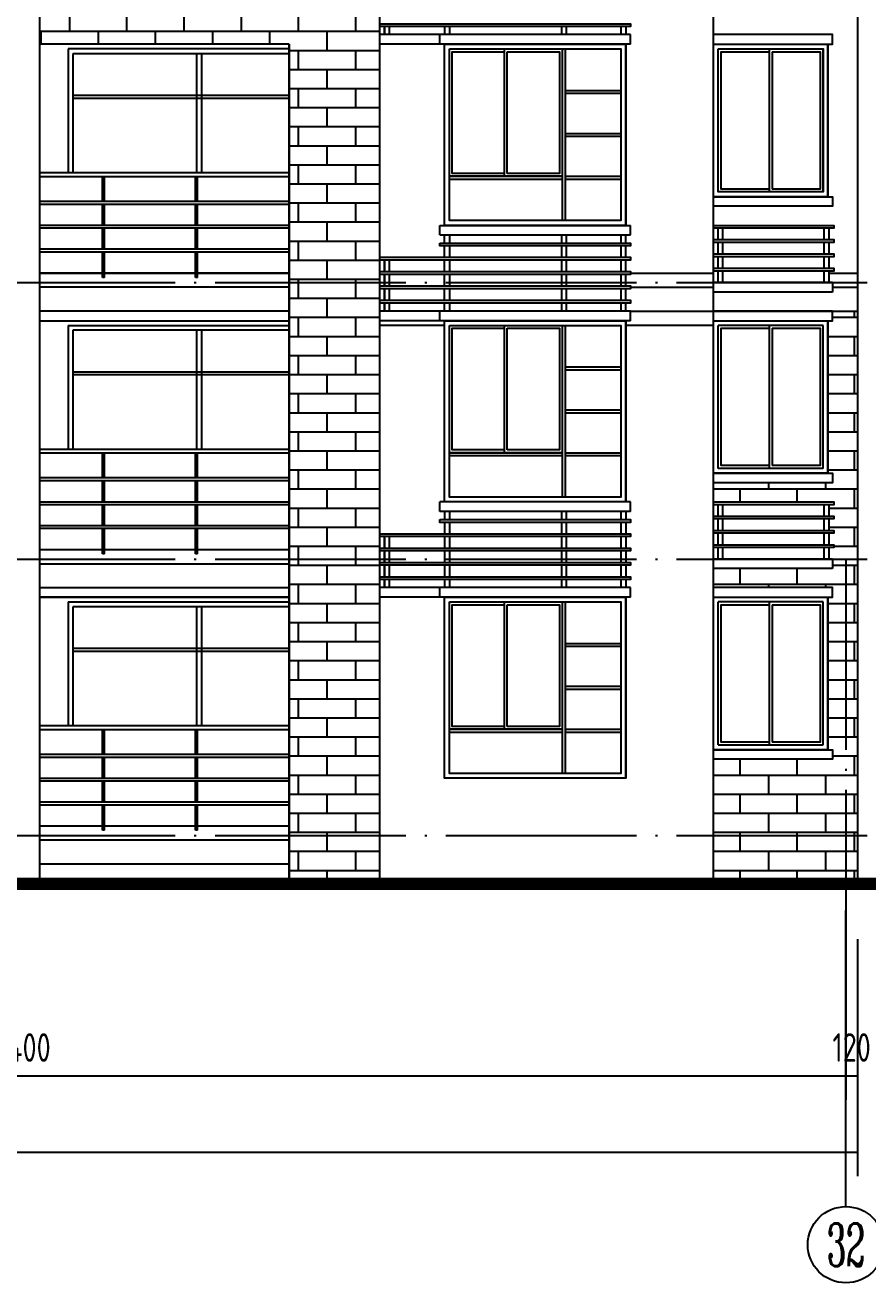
# Model space of a CAD drawing. Extents: x -726032 to 135930, y -151624 to 587044.
# Drawn here: x -467673 to -458833, y 290737 to 303928 of the extents above; entities that cross this region are included whole.
import ezdxf
from ezdxf.enums import TextEntityAlignment as Align

# ---------------------------------------------------------------- set-up
doc = ezdxf.new("R2010")
doc.units = 0
doc.header["$LTSCALE"] = 1000
doc.header["$MEASUREMENT"] = 0
doc.linetypes.add('DOTE', pattern=[2.42, 2, -0.2, 0.02, -0.2])
doc.layers.get('0').update_dxf_attribs({"linetype": 'CONTINUOUS'})
doc.layers.get('DEFPOINTS').update_dxf_attribs({"color": 1, "linetype": 'CONTINUOUS'})
for name, color, linetype in [('1', 140, 'CONTINUOUS'), ('AXIS', 245, 'CONTINUOUS'), ('AXIS_TEXT', 7, 'CONTINUOUS'), ('DOTE', 8, 'DOTE'), ('WINDOW', 155, 'CONTINUOUS'), ('栏杆', 126, 'CONTINUOUS'), ('装饰线', 252, 'CONTINUOUS')]:
    doc.layers.add(name, color=color, linetype=linetype)
doc.styles.add('COMPLEX', font='COMPLEX')
doc.styles.add('DIM_FONT', font='isocp.shx', dxfattribs={"width": 0.8})
doc.dimstyles.new('DIMN', dxfattribs={"dimtxt": 300, "dimasz": 1, "dimexe": 250, "dimexo": 300, "dimgap": 150, "dimtad": 1, "dimdec": 0, "dimzin": 0, "dimdsep": 46, "dimtxsty": 'DIM_FONT', "dimcen": 0.09, "dimclrt": 142, "dimadec": 0, "dimazin": 0, "dimtfac": 1, "dimtdec": 0, "dimtix": 1, "dimtmove": 2, "dimatfit": 3, "dimfxl": 1, "dimtolj": 1, "dimtzin": 0, "dimarcsym": 0})

# ---------------------------------------------------------------- blocks, each defined once
blk = doc.blocks.new('*D132')
at = {"layer": 'AXIS', "color": 0, "lineweight": -2, "transparency": 16777216}
for p, q in [((-476463, 294341), (-476463, 292655)), ((-459063, 294341), (-459063, 292655)), ((-459064, 292905), (-476462, 292905))]:
    blk.add_line(p, q, dxfattribs=at)
at = {"layer": 'AXIS', "color": 0, "transparency": 16777216}
for points in [[(-476462, 292905), (-476462, 292905), (-476463, 292905)], [(-459064, 292905), (-459064, 292905), (-459063, 292905)]]:
    blk.add_solid(points, dxfattribs=at)
at = {"layer": 'DEFPOINTS', "color": 0, "transparency": 16777216}
for p in [(-476463, 294641), (-459063, 294641), (-476463, 292905)]:
    blk.add_point(p, dxfattribs=at)
at = {"layer": 'AXIS', "color": 142, "transparency": 16777216, "insert": (-467763, 293205), "char_height": 300, "attachment_point": 5, "style": 'DIM_FONT'}
blk.add_mtext('\\A1;17400', dxfattribs=at)
blk = doc.blocks.new('*D133')
at = {"layer": 'AXIS', "color": 0, "lineweight": -2, "transparency": 16777216}
for p, q in [((-511773, 293541), (-511773, 291855)), ((-458943, 293541), (-458943, 291855)), ((-458944, 292105), (-511772, 292105))]:
    blk.add_line(p, q, dxfattribs=at)
at = {"layer": 'AXIS', "color": 0, "transparency": 16777216}
for points in [[(-511772, 292105), (-511772, 292105), (-511773, 292105)], [(-458944, 292105), (-458944, 292105), (-458943, 292105)]]:
    blk.add_solid(points, dxfattribs=at)
at = {"layer": 'DEFPOINTS', "color": 0, "transparency": 16777216}
for p in [(-511773, 293841), (-458943, 293841), (-511773, 292105)]:
    blk.add_point(p, dxfattribs=at)
at = {"layer": 'AXIS', "color": 142, "transparency": 16777216, "insert": (-485358, 292405), "char_height": 300, "attachment_point": 5, "style": 'DIM_FONT'}
blk.add_mtext('\\A1;52830', dxfattribs=at)
blk = doc.blocks.new('_AXISO')
blk.add_circle((0, 0), 0.5)
at = {"layer": 'AXIS_TEXT', "style": 'COMPLEX', "width": 1.041667}
blk.add_attdef('A', text='', height=0.56, dxfattribs=at).set_placement((-0.25, -0.28), (0.25, -0.28), align=Align.FIT)
blk = doc.blocks.new('*D455')
at = {"layer": 'AXIS', "color": 0, "lineweight": -2, "transparency": 16777216}
for p, q in [((-459063, 294341), (-459063, 292655)), ((-458943, 294341), (-458943, 292655)), ((-459064, 292905), (-459065, 292905)), ((-458943, 292905), (-459063, 292905)), ((-458942, 292905), (-458941, 292905))]:
    blk.add_line(p, q, dxfattribs=at)
at = {"layer": 'AXIS', "color": 0, "transparency": 16777216}
for points in [[(-459064, 292905), (-459064, 292905), (-459063, 292905)], [(-458942, 292905), (-458942, 292905), (-458943, 292905)]]:
    blk.add_solid(points, dxfattribs=at)
at = {"layer": 'DEFPOINTS', "color": 0, "transparency": 16777216}
for p in [(-459063, 294641), (-458943, 294641), (-459063, 292905)]:
    blk.add_point(p, dxfattribs=at)
at = {"layer": 'AXIS', "color": 142, "transparency": 16777216, "insert": (-459003, 293205), "char_height": 300, "attachment_point": 5, "style": 'DIM_FONT'}
blk.add_mtext('\\A1;120', dxfattribs=at)

msp = doc.modelspace()

# ---------------------------------------------------------------- hatches: boundary and pattern name
at = {"layer": '装饰线'}
h = msp.add_hatch(dxfattribs=at)
h.set_pattern_fill('AR-BRSTD', color=35, scale=75, style=0)
h.set_pattern_definition([(0, (-503804.97, 166246.5), (0, 200.025), []), (90, (-503804.97, 166246.5), (-300, 200.025), [200.025, -200.025])])
h.paths.add_polyline_path([(-471392.9, 304678.3), (-471392.9, 294978.3), (-470442.9, 294978.3), (-470442.9, 303728.3), (-467822.9, 303728.3), (-467822.9, 304678.3)])
h.paths.add_polyline_path([(-467522.9, 303728.3), (-464902.9, 303728.3), (-464902.9, 294978.3), (-463952.9, 294978.3), (-463952.9, 304678.3), (-467522.9, 304678.3)])
h = msp.add_hatch(dxfattribs=at)
h.set_pattern_fill('AR-BRSTD', color=35, scale=75, style=0)
h.set_pattern_definition([(0, (-515673.43, 166246.5), (0, 200.025), []), (90, (-515673.43, 166246.5), (-300, 200.025), [200.025, -200.025])])
h.paths.add_polyline_path([(-459252.9, 299228.3), (-459202.9, 299228.3), (-459202.9, 299128.3), (-460452.9, 299128.3), (-460452.9, 298928.3), (-459190.1, 298928.3), (-459190.1, 298898.3), (-459240.1, 298898.3), (-459240.1, 298778.3), (-459190.1, 298778.3), (-459190.1, 298748.3), (-459240.1, 298748.3), (-459240.1, 298628.3), (-459190.1, 298628.3), (-459190.1, 298598.3), (-459240.1, 298598.3), (-459240.1, 298478.3), (-459190.1, 298478.3), (-459190.1, 298448.3), (-459240.1, 298448.3), (-459240.1, 298328.3), (-459202.9, 298328.3), (-459202.9, 298228.3), (-460452.9, 298228.3), (-460452.9, 298028.3), (-459202.9, 298028.3), (-459202.9, 297928.3), (-459252.9, 297928.3), (-459252.9, 296328.3), (-459202.9, 296328.3), (-459202.9, 296228.3), (-460452.9, 296228.3), (-460452.9, 294978.3), (-458942.9, 294978.3), (-458942.9, 300928.3), (-459202.9, 300928.3), (-459202.9, 300828.3), (-459252.9, 300828.3)])

# ---------------------------------------------------------------- linework, layer by layer
for p, q in [((-458942.9, 331228.3), (-458942.9, 294918.3)), ((-467522.9, 329828.3), (-467522.9, 294978.3)), ((-460452.9, 294978.3), (-460452.9, 328328.3)), ((-463952.9, 294978.3), (-463952.9, 304678.3)), ((-461322.9, 303828.3), (-463952.9, 303828.3)), ((-463322.9, 303728.3), (-463322.9, 303828.3)), ((-461322.9, 303728.3), (-461322.9, 303828.3)), ((-464902.9, 294978.3), (-464902.9, 303728.3)), ((-461322.9, 303728.3), (-463952.9, 303728.3)), ((-460452.9, 303728.3), (-459252.9, 303728.3)), ((-463322.9, 301828.3), (-461322.9, 301828.3)), ((-463322.9, 301728.3), (-463322.9, 301828.3)), ((-461322.9, 301728.3), (-461322.9, 301828.3)), ((-463322.9, 301728.3), (-461322.9, 301728.3)), ((-464902.9, 301178.3), (-467522.9, 301178.3)), ((-459202.9, 301228.3), (-460452.9, 301228.3)), ((-459202.9, 301228.3), (-459202.9, 301128.3)), ((-459202.9, 301128.3), (-460452.9, 301128.3)), ((-464902.9, 300928.3), (-467522.9, 300928.3)), ((-461322.9, 300928.3), (-463952.9, 300928.3)), ((-463322.9, 300828.3), (-463322.9, 300928.3)), ((-461322.9, 300828.3), (-461322.9, 300928.3)), ((-467522.9, 300828.3), (-464902.9, 300828.3)), ((-461322.9, 300828.3), (-463952.9, 300828.3)), ((-460452.9, 300828.3), (-459252.9, 300828.3)), ((-461322.9, 298928.3), (-463322.9, 298928.3)), ((-463322.9, 298828.3), (-463322.9, 298928.3)), ((-461322.9, 298828.3), (-461322.9, 298928.3)), ((-461322.9, 298828.3), (-463322.9, 298828.3)), ((-467522.9, 298428.3), (-464902.9, 298428.3)), ((-467522.9, 298278.3), (-464902.9, 298278.3)), ((-459202.9, 298328.3), (-460452.9, 298328.3)), ((-459202.9, 298328.3), (-459202.9, 298228.3)), ((-459202.9, 298228.3), (-460452.9, 298228.3)), ((-467522.9, 298028.3), (-464902.9, 298028.3)), ((-461322.9, 298028.3), (-463952.9, 298028.3)), ((-463322.9, 297928.3), (-463322.9, 298028.3)), ((-461322.9, 297928.3), (-461322.9, 298028.3)), ((-461322.9, 297928.3), (-463952.9, 297928.3)), ((-459252.9, 296328.3), (-460452.9, 296328.3)), ((-467522.9, 295528.3), (-464902.9, 295528.3)), ((-464902.9, 295378.3), (-467522.9, 295378.3)), ((-464902.9, 295128.3), (-467522.9, 295128.3)), ((-519968.6, 294978.3), (-450006.8, 294978.3))]:
    msp.add_line(p, q)
at = {"color": 253}
msp.add_line((-464902.9, 301328.3), (-467522.9, 301328.3), dxfattribs=at)
at = {"color": 0}
msp.add_line((-467522.9, 297928.3), (-464902.9, 297928.3), dxfattribs=at)
for points in [[(-460452.9, 303728.3), (-459202.9, 303728.3), (-459202.9, 303828.3), (-460452.9, 303828.3)], [(-464902.9, 303728.3), (-467522.9, 303728.3), (-467522.9, 301328.3), (-464902.9, 301328.3)], [(-460452.9, 302128.3), (-459202.9, 302128.3), (-459202.9, 302028.3), (-460452.9, 302028.3)], [(-460452.9, 300828.3), (-459202.9, 300828.3), (-459202.9, 300928.3), (-460452.9, 300928.3)], [(-460452.9, 299228.3), (-459202.9, 299228.3), (-459202.9, 299128.3), (-460452.9, 299128.3)], [(-460452.9, 297928.3), (-459202.9, 297928.3), (-459202.9, 298028.3), (-460452.9, 298028.3)], [(-460452.9, 296328.3), (-459202.9, 296328.3), (-459202.9, 296228.3), (-460452.9, 296228.3)]]:
    msp.add_lwpolyline(points)
at = {"color": 136}
for points in [[(-464902.9, 294978.3), (-464902.9, 303728.3)], [(-464902.9, 297928.3), (-467522.9, 297928.3), (-467522.9, 295528.3), (-464902.9, 295528.3)]]:
    msp.add_lwpolyline(points, dxfattribs=at)
at = {"const_width": 120}
msp.add_lwpolyline([(-519968.6, 294918.3), (-450006.8, 294918.3)], dxfattribs=at)
at = {"layer": '1', "color": 2}
msp.add_line((-464902.9, 303728.3), (-464902.9, 294978.3), dxfattribs=at)
at = {"layer": 'AXIS'}
msp.add_line((-459062.9, 291536.5), (-459062.9, 294641.3), dxfattribs=at)
at = {"layer": 'DOTE'}
for p, q in [((-516500.5, 301228.3), (-454540.3, 301228.3)), ((-516500.5, 298328.3), (-454540.3, 298328.3)), ((-459062.9, 298328.3), (-459062.9, 293401.2)), ((-516500.5, 295428.3), (-454540.3, 295428.3))]:
    msp.add_line(p, q, dxfattribs=at)
at = {"layer": 'WINDOW'}
for p, q in [((-464902.9, 303678.3), (-467222.9, 303678.3)), ((-467222.9, 303678.3), (-467222.9, 302378.3)), ((-463272.9, 301828.3), (-463272.9, 303728.3)), ((-462645.4, 302343.3), (-462645.4, 303678.3)), ((-462037.9, 303678.3), (-462037.9, 301878.3)), ((-462007.9, 303678.3), (-462007.9, 301878.3)), ((-461372.9, 301828.3), (-461372.9, 303728.3)), ((-460402.9, 302178.3), (-460402.9, 303678.3)), ((-459867.9, 303678.3), (-459867.9, 302178.3)), ((-459302.9, 302178.3), (-459302.9, 303678.3)), ((-459252.9, 302128.3), (-459252.9, 303728.3)), ((-464902.9, 303628.3), (-467172.9, 303628.3)), ((-467172.9, 303628.3), (-467172.9, 302378.3)), ((-465872.9, 302378.3), (-465872.9, 303628.3)), ((-465822.9, 303628.3), (-465822.9, 302378.3)), ((-462615.4, 302373.3), (-462615.4, 303648.3)), ((-459837.9, 303648.3), (-459837.9, 302208.3)), ((-467172.9, 303193.3), (-464902.9, 303193.3)), ((-467172.9, 303163.3), (-464902.9, 303163.3)), ((-462007.9, 303243.3), (-461422.9, 303243.3)), ((-462007.9, 303213.3), (-461422.9, 303213.3)), ((-462007.9, 302793.3), (-461422.9, 302793.3)), ((-462007.9, 302763.3), (-461422.9, 302763.3)), ((-463222.9, 302343.3), (-462037.9, 302343.3)), ((-463222.9, 302313.3), (-462037.9, 302313.3)), ((-462007.9, 302343.3), (-461422.9, 302343.3)), ((-462007.9, 302313.3), (-461422.9, 302313.3)), ((-467222.9, 300778.3), (-464902.9, 300778.3)), ((-467222.9, 300778.3), (-467222.9, 299478.3)), ((-463272.9, 298928.3), (-463272.9, 300828.3)), ((-462645.4, 299443.3), (-462645.4, 300778.3)), ((-462037.9, 300778.3), (-462037.9, 298978.3)), ((-462007.9, 300778.3), (-462007.9, 298978.3)), ((-461372.9, 298928.3), (-461372.9, 300828.3)), ((-459302.9, 300778.3), (-460402.9, 300778.3)), ((-460402.9, 299278.3), (-460402.9, 300778.3)), ((-459867.9, 300778.3), (-459867.9, 299278.3)), ((-459302.9, 299278.3), (-459302.9, 300778.3)), ((-459252.9, 299228.3), (-459252.9, 300828.3)), ((-464902.9, 300728.3), (-467172.9, 300728.3)), ((-467172.9, 300728.3), (-467172.9, 299478.3)), ((-465872.9, 299478.3), (-465872.9, 300728.3)), ((-465822.9, 300728.3), (-465822.9, 299478.3)), ((-462615.4, 299473.3), (-462615.4, 300748.3)), ((-459837.9, 300748.3), (-459837.9, 299308.3)), ((-467172.9, 300293.3), (-464902.9, 300293.3)), ((-467172.9, 300263.3), (-464902.9, 300263.3)), ((-462007.9, 300343.3), (-461422.9, 300343.3)), ((-462007.9, 300313.3), (-461422.9, 300313.3)), ((-462007.9, 299893.3), (-461422.9, 299893.3)), ((-462007.9, 299863.3), (-461422.9, 299863.3)), ((-463222.9, 299443.3), (-462037.9, 299443.3)), ((-463222.9, 299413.3), (-462037.9, 299413.3)), ((-462007.9, 299443.3), (-461422.9, 299443.3)), ((-462007.9, 299413.3), (-461422.9, 299413.3)), ((-459302.9, 299278.3), (-460402.9, 299278.3)), ((-467222.9, 297878.3), (-464902.9, 297878.3)), ((-467222.9, 297878.3), (-467222.9, 296578.3)), ((-463272.9, 296028.3), (-463272.9, 297928.3)), ((-462645.4, 296543.3), (-462645.4, 297878.3)), ((-462037.9, 297878.3), (-462037.9, 296078.3)), ((-462007.9, 297878.3), (-462007.9, 296078.3)), ((-461372.9, 296028.3), (-461372.9, 297928.3)), ((-459302.9, 297878.3), (-460402.9, 297878.3)), ((-460402.9, 296378.3), (-460402.9, 297878.3)), ((-459867.9, 297878.3), (-459867.9, 296378.3)), ((-459302.9, 296378.3), (-459302.9, 297878.3)), ((-459252.9, 296328.3), (-459252.9, 297928.3)), ((-464902.9, 297828.3), (-467172.9, 297828.3)), ((-467172.9, 297828.3), (-467172.9, 296578.3)), ((-465872.9, 296578.3), (-465872.9, 297828.3)), ((-465822.9, 297828.3), (-465822.9, 296578.3)), ((-462615.4, 296573.3), (-462615.4, 297848.3)), ((-459837.9, 297848.3), (-459837.9, 296408.3)), ((-467172.9, 297393.3), (-464902.9, 297393.3)), ((-467172.9, 297363.3), (-464902.9, 297363.3)), ((-462007.9, 297443.3), (-461422.9, 297443.3)), ((-462007.9, 297413.3), (-461422.9, 297413.3)), ((-462007.9, 296993.3), (-461422.9, 296993.3)), ((-462007.9, 296963.3), (-461422.9, 296963.3)), ((-463222.9, 296543.3), (-462037.9, 296543.3)), ((-463222.9, 296513.3), (-462037.9, 296513.3)), ((-462007.9, 296543.3), (-461422.9, 296543.3)), ((-462007.9, 296513.3), (-461422.9, 296513.3)), ((-460402.9, 296378.3), (-459302.9, 296378.3))]:
    msp.add_line(p, q, dxfattribs=at)
for points in [[(-463272.9, 303728.3), (-461372.9, 303728.3), (-461372.9, 301828.3), (-463272.9, 301828.3)], [(-463272.9, 303728.3), (-461372.9, 303728.3), (-461372.9, 301828.3), (-463272.9, 301828.3)], [(-463222.9, 303678.3), (-461422.9, 303678.3), (-461422.9, 301878.3), (-463222.9, 301878.3)], [(-463222.9, 303678.3), (-462037.9, 303678.3), (-462037.9, 302343.3), (-463222.9, 302343.3)], [(-460452.9, 303728.3), (-459252.9, 303728.3), (-459252.9, 302128.3), (-460452.9, 302128.3)], [(-460402.9, 303678.3), (-459302.9, 303678.3), (-459302.9, 302178.3), (-460402.9, 302178.3)], [(-463272.9, 300828.3), (-461372.9, 300828.3), (-461372.9, 298928.3), (-463272.9, 298928.3)], [(-463272.9, 300828.3), (-461372.9, 300828.3), (-461372.9, 298928.3), (-463272.9, 298928.3)], [(-463222.9, 300778.3), (-461422.9, 300778.3), (-461422.9, 298978.3), (-463222.9, 298978.3)], [(-463222.9, 300778.3), (-462037.9, 300778.3), (-462037.9, 299443.3), (-463222.9, 299443.3)], [(-460452.9, 300828.3), (-459252.9, 300828.3), (-459252.9, 299228.3), (-460452.9, 299228.3)], [(-463272.9, 297928.3), (-461372.9, 297928.3), (-461372.9, 296028.3), (-463272.9, 296028.3)], [(-463272.9, 297928.3), (-461372.9, 297928.3), (-461372.9, 296028.3), (-463272.9, 296028.3)], [(-463222.9, 297878.3), (-461422.9, 297878.3), (-461422.9, 296078.3), (-463222.9, 296078.3)], [(-463222.9, 297878.3), (-462037.9, 297878.3), (-462037.9, 296543.3), (-463222.9, 296543.3)], [(-460452.9, 297928.3), (-459252.9, 297928.3), (-459252.9, 296328.3), (-460452.9, 296328.3)]]:
    msp.add_lwpolyline(points, close=True, dxfattribs=at)
for points in [[(-462645.4, 302373.3), (-463192.9, 302373.3), (-463192.9, 303648.3), (-462645.4, 303648.3)], [(-462615.4, 303648.3), (-462067.9, 303648.3), (-462067.9, 302373.3), (-462615.4, 302373.3)], [(-459867.9, 302208.3), (-460372.9, 302208.3), (-460372.9, 303648.3), (-459867.9, 303648.3)], [(-459837.9, 303648.3), (-459332.9, 303648.3), (-459332.9, 302208.3), (-459837.9, 302208.3)], [(-462645.4, 299473.3), (-463192.9, 299473.3), (-463192.9, 300748.3), (-462645.4, 300748.3)], [(-462615.4, 300748.3), (-462067.9, 300748.3), (-462067.9, 299473.3), (-462615.4, 299473.3)], [(-459867.9, 299308.3), (-460372.9, 299308.3), (-460372.9, 300748.3), (-459867.9, 300748.3)], [(-459837.9, 300748.3), (-459332.9, 300748.3), (-459332.9, 299308.3), (-459837.9, 299308.3)], [(-462645.4, 296573.3), (-463192.9, 296573.3), (-463192.9, 297848.3), (-462645.4, 297848.3)], [(-462615.4, 297848.3), (-462067.9, 297848.3), (-462067.9, 296573.3), (-462615.4, 296573.3)], [(-459867.9, 296408.3), (-460372.9, 296408.3), (-460372.9, 297848.3), (-459867.9, 297848.3)], [(-459837.9, 297848.3), (-459332.9, 297848.3), (-459332.9, 296408.3), (-459837.9, 296408.3)]]:
    msp.add_lwpolyline(points, dxfattribs=at)
at = {"layer": '栏杆'}
for p, q in [((-463902.9, 303828.3), (-463902.9, 303913)), ((-463902.9, 303913), (-463902.9, 303828.3)), ((-463852.9, 303913), (-463852.9, 303828.3)), ((-463272.9, 303913), (-463272.9, 303828.3)), ((-463222.9, 303913), (-463222.9, 303828.3)), ((-462047.9, 303913), (-462047.9, 303828.3)), ((-461997.9, 303913), (-461997.9, 303828.3)), ((-461422.9, 303913), (-461422.9, 303828.3)), ((-461372.9, 303913), (-461372.9, 303828.3)), ((-464902.9, 302378.3), (-467522.9, 302378.3)), ((-464902.9, 302338.3), (-467522.9, 302338.3)), ((-466861, 302078.3), (-466861, 302338.3)), ((-466841, 302078.3), (-466841, 302338.3)), ((-465886, 302078.3), (-465886, 302338.3)), ((-465866, 302078.3), (-465866, 302338.3)), ((-464902.9, 302078.3), (-467522.9, 302078.3)), ((-464902.9, 302048.3), (-467522.9, 302048.3)), ((-466861, 301828.3), (-466861, 302048.3)), ((-466841, 301828.3), (-466841, 302048.3)), ((-465886, 301828.3), (-465886, 302048.3)), ((-465866, 301828.3), (-465866, 302048.3)), ((-464902.9, 301828.3), (-467522.9, 301828.3)), ((-464902.9, 301798.3), (-467522.9, 301798.3)), ((-466861, 301578.3), (-466861, 301798.3)), ((-466841, 301578.3), (-466841, 301798.3)), ((-465886, 301578.3), (-465886, 301798.3)), ((-465866, 301578.3), (-465866, 301798.3)), ((-463272.9, 301643.6), (-463272.9, 301728.3)), ((-463222.9, 301728.3), (-463222.9, 301643.6)), ((-462047.9, 301728.3), (-462047.9, 301643.6)), ((-461997.9, 301728.3), (-461997.9, 301643.6)), ((-461422.9, 301728.3), (-461422.9, 301643.6)), ((-461372.9, 301643.6), (-461372.9, 301728.3)), ((-460402.9, 301678.3), (-460402.9, 301798.3)), ((-460352.9, 301678.3), (-460352.9, 301798.3)), ((-459290.1, 301678.3), (-459290.1, 301798.3)), ((-459240.1, 301678.3), (-459240.1, 301798.3)), ((-464902.9, 301578.3), (-467522.9, 301578.3)), ((-463272.9, 301493), (-463272.9, 301613)), ((-463222.9, 301613), (-463222.9, 301493)), ((-462047.9, 301613), (-462047.9, 301493)), ((-461997.9, 301613), (-461997.9, 301493)), ((-461422.9, 301613), (-461422.9, 301493)), ((-461372.9, 301493), (-461372.9, 301613)), ((-460402.9, 301528.3), (-460402.9, 301648.3)), ((-460352.9, 301528.3), (-460352.9, 301648.3)), ((-459290.1, 301528.3), (-459290.1, 301648.3)), ((-459240.1, 301528.3), (-459240.1, 301648.3)), ((-464902.9, 301548.3), (-467522.9, 301548.3)), ((-466861, 301282.8), (-466861, 301548.3)), ((-466841, 301282.8), (-466841, 301548.3)), ((-465886, 301282.8), (-465886, 301548.3)), ((-465866, 301282.8), (-465866, 301548.3)), ((-463902.9, 301343), (-463902.9, 301463)), ((-463902.9, 301463), (-463902.9, 301343)), ((-463852.9, 301463), (-463852.9, 301343)), ((-463272.9, 301343), (-463272.9, 301463)), ((-463222.9, 301463), (-463222.9, 301343)), ((-462047.9, 301463), (-462047.9, 301343)), ((-461997.9, 301463), (-461997.9, 301343)), ((-461422.9, 301463), (-461422.9, 301343)), ((-461372.9, 301343), (-461372.9, 301463)), ((-460402.9, 301378.3), (-460402.9, 301498.3)), ((-460352.9, 301378.3), (-460352.9, 301498.3)), ((-459290.1, 301378.3), (-459290.1, 301498.3)), ((-459240.1, 301378.3), (-459240.1, 301498.3)), ((-463902.9, 301193), (-463902.9, 301313)), ((-463902.9, 301313), (-463902.9, 301193)), ((-463852.9, 301313), (-463852.9, 301193)), ((-463272.9, 301193), (-463272.9, 301313)), ((-463222.9, 301313), (-463222.9, 301193)), ((-462047.9, 301313), (-462047.9, 301193)), ((-461997.9, 301313), (-461997.9, 301193)), ((-461422.9, 301313), (-461422.9, 301193)), ((-461372.9, 301193), (-461372.9, 301313)), ((-460402.9, 301228.3), (-460402.9, 301348.3)), ((-460352.9, 301228.3), (-460352.9, 301348.3)), ((-459290.1, 301228.3), (-459290.1, 301348.3)), ((-459240.1, 301228.3), (-459240.1, 301348.3)), ((-466841, 301282.8), (-466861, 301282.8)), ((-465866, 301282.8), (-465886, 301282.8)), ((-463902.9, 301043), (-463902.9, 301163)), ((-463902.9, 301163), (-463902.9, 301043)), ((-463852.9, 301163), (-463852.9, 301043)), ((-463272.9, 301043), (-463272.9, 301163)), ((-463222.9, 301163), (-463222.9, 301043)), ((-462047.9, 301163), (-462047.9, 301043)), ((-461997.9, 301163), (-461997.9, 301043)), ((-461422.9, 301163), (-461422.9, 301043)), ((-461372.9, 301043), (-461372.9, 301163)), ((-463902.9, 300928.3), (-463902.9, 301013)), ((-463902.9, 301013), (-463902.9, 300928.3)), ((-463852.9, 301013), (-463852.9, 300928.3)), ((-463272.9, 300928.3), (-463272.9, 301013)), ((-463222.9, 301013), (-463222.9, 300928.3)), ((-462047.9, 301013), (-462047.9, 300928.3)), ((-461997.9, 301013), (-461997.9, 300928.3)), ((-461422.9, 301013), (-461422.9, 300928.3)), ((-461372.9, 300928.3), (-461372.9, 301013)), ((-464902.9, 299478.3), (-467522.9, 299478.3)), ((-464902.9, 299438.3), (-467522.9, 299438.3)), ((-466861, 299178.3), (-466861, 299438.3)), ((-466841, 299178.3), (-466841, 299438.3)), ((-465886, 299178.3), (-465886, 299438.3)), ((-465866, 299178.3), (-465866, 299438.3)), ((-464902.9, 299178.3), (-467522.9, 299178.3)), ((-464902.9, 299148.3), (-467522.9, 299148.3)), ((-466861, 298928.3), (-466861, 299148.3)), ((-466841, 298928.3), (-466841, 299148.3)), ((-465886, 298928.3), (-465886, 299148.3)), ((-465866, 298928.3), (-465866, 299148.3)), ((-467522.9, 298928.3), (-464902.9, 298928.3)), ((-464902.9, 298898.3), (-467522.9, 298898.3)), ((-466861, 298678.3), (-466861, 298898.3)), ((-466841, 298678.3), (-466841, 298898.3)), ((-465886, 298678.3), (-465886, 298898.3)), ((-465866, 298678.3), (-465866, 298898.3)), ((-463272.9, 298828.3), (-463272.9, 298743.6)), ((-463222.9, 298828.3), (-463222.9, 298743.6)), ((-462047.9, 298828.3), (-462047.9, 298743.6)), ((-461997.9, 298828.3), (-461997.9, 298743.6)), ((-461422.9, 298828.3), (-461422.9, 298743.6)), ((-461372.9, 298828.3), (-461372.9, 298743.6)), ((-460402.9, 298778.3), (-460402.9, 298898.3)), ((-460352.9, 298778.3), (-460352.9, 298898.3)), ((-459290.1, 298778.3), (-459290.1, 298898.3)), ((-459240.1, 298778.3), (-459240.1, 298898.3)), ((-464902.9, 298678.3), (-467522.9, 298678.3)), ((-463272.9, 298713), (-463272.9, 298593)), ((-463222.9, 298713), (-463222.9, 298593)), ((-462047.9, 298713), (-462047.9, 298593)), ((-461997.9, 298713), (-461997.9, 298593)), ((-461422.9, 298713), (-461422.9, 298593)), ((-461372.9, 298713), (-461372.9, 298593)), ((-460402.9, 298628.3), (-460402.9, 298748.3)), ((-460352.9, 298628.3), (-460352.9, 298748.3)), ((-459290.1, 298628.3), (-459290.1, 298748.3)), ((-459240.1, 298628.3), (-459240.1, 298748.3)), ((-464902.9, 298648.3), (-467522.9, 298648.3)), ((-466861, 298382.8), (-466861, 298648.3)), ((-466841, 298382.8), (-466841, 298648.3)), ((-465886, 298382.8), (-465886, 298648.3)), ((-465866, 298382.8), (-465866, 298648.3)), ((-463902.9, 298443), (-463902.9, 298563)), ((-463902.9, 298563), (-463902.9, 298443)), ((-463852.9, 298563), (-463852.9, 298443)), ((-463272.9, 298563), (-463272.9, 298443)), ((-463222.9, 298563), (-463222.9, 298443)), ((-462047.9, 298563), (-462047.9, 298443)), ((-461997.9, 298563), (-461997.9, 298443)), ((-461422.9, 298563), (-461422.9, 298443)), ((-461372.9, 298563), (-461372.9, 298443)), ((-460402.9, 298478.3), (-460402.9, 298598.3)), ((-460352.9, 298478.3), (-460352.9, 298598.3)), ((-459290.1, 298478.3), (-459290.1, 298598.3)), ((-459240.1, 298478.3), (-459240.1, 298598.3)), ((-463902.9, 298293), (-463902.9, 298413)), ((-463902.9, 298413), (-463902.9, 298293)), ((-463852.9, 298413), (-463852.9, 298293)), ((-463272.9, 298413), (-463272.9, 298293)), ((-463222.9, 298413), (-463222.9, 298293)), ((-462047.9, 298413), (-462047.9, 298293)), ((-461997.9, 298413), (-461997.9, 298293)), ((-461422.9, 298413), (-461422.9, 298293)), ((-461372.9, 298413), (-461372.9, 298293)), ((-460402.9, 298328.3), (-460402.9, 298448.3)), ((-460352.9, 298328.3), (-460352.9, 298448.3)), ((-459290.1, 298328.3), (-459290.1, 298448.3)), ((-459240.1, 298328.3), (-459240.1, 298448.3)), ((-466841, 298382.8), (-466861, 298382.8)), ((-465866, 298382.8), (-465886, 298382.8)), ((-463902.9, 298143), (-463902.9, 298263)), ((-463902.9, 298263), (-463902.9, 298143)), ((-463852.9, 298263), (-463852.9, 298143)), ((-463272.9, 298263), (-463272.9, 298143)), ((-463222.9, 298263), (-463222.9, 298143)), ((-462047.9, 298263), (-462047.9, 298143)), ((-461997.9, 298263), (-461997.9, 298143)), ((-461422.9, 298263), (-461422.9, 298143)), ((-461372.9, 298263), (-461372.9, 298143)), ((-463902.9, 298028.3), (-463902.9, 298113)), ((-463902.9, 298113), (-463902.9, 298028.3)), ((-463852.9, 298113), (-463852.9, 298028.3)), ((-463272.9, 298113), (-463272.9, 298028.3)), ((-463222.9, 298113), (-463222.9, 298028.3)), ((-462047.9, 298113), (-462047.9, 298028.3)), ((-461997.9, 298113), (-461997.9, 298028.3)), ((-461422.9, 298113), (-461422.9, 298028.3)), ((-461372.9, 298113), (-461372.9, 298028.3)), ((-464902.9, 296578.3), (-467522.9, 296578.3)), ((-464902.9, 296538.3), (-467522.9, 296538.3)), ((-466861, 296278.3), (-466861, 296538.3)), ((-466841, 296278.3), (-466841, 296538.3)), ((-465886, 296278.3), (-465886, 296538.3)), ((-465866, 296278.3), (-465866, 296538.3)), ((-464902.9, 296278.3), (-467522.9, 296278.3)), ((-464902.9, 296248.3), (-467522.9, 296248.3)), ((-466861, 296028.3), (-466861, 296248.3)), ((-466841, 296028.3), (-466841, 296248.3)), ((-465886, 296028.3), (-465886, 296248.3)), ((-465866, 296028.3), (-465866, 296248.3)), ((-467522.9, 296028.3), (-464902.9, 296028.3)), ((-464902.9, 295998.3), (-467522.9, 295998.3)), ((-466861, 295778.3), (-466861, 295998.3)), ((-466841, 295778.3), (-466841, 295998.3)), ((-465886, 295778.3), (-465886, 295998.3)), ((-465866, 295778.3), (-465866, 295998.3)), ((-464902.9, 295778.3), (-467522.9, 295778.3)), ((-464902.9, 295748.3), (-467522.9, 295748.3)), ((-466861, 295482.8), (-466861, 295748.3)), ((-466841, 295482.8), (-466841, 295748.3)), ((-465886, 295482.8), (-465886, 295748.3)), ((-465866, 295482.8), (-465866, 295748.3)), ((-466841, 295482.8), (-466861, 295482.8)), ((-465866, 295482.8), (-465886, 295482.8))]:
    msp.add_line(p, q, dxfattribs=at)
for points in [[(-463952.9, 303943), (-461322.9, 303943), (-461322.9, 303913), (-463952.9, 303913)], [(-463322.9, 301643), (-461322.9, 301643), (-461322.9, 301613), (-463322.9, 301613)], [(-463952.9, 301493), (-461322.9, 301493), (-461322.9, 301463), (-463952.9, 301463)], [(-463952.9, 301343), (-461322.9, 301343), (-461322.9, 301313), (-463952.9, 301313)], [(-463952.9, 301193), (-461322.9, 301193), (-461322.9, 301163), (-463952.9, 301163)], [(-463952.9, 301043), (-461322.9, 301043), (-461322.9, 301013), (-463952.9, 301013)], [(-463322.9, 298743), (-461322.9, 298743), (-461322.9, 298713), (-463322.9, 298713)], [(-463952.9, 298593), (-461322.9, 298593), (-461322.9, 298563), (-463952.9, 298563)], [(-463952.9, 298443), (-461322.9, 298443), (-461322.9, 298413), (-463952.9, 298413)], [(-463952.9, 298293), (-461322.9, 298293), (-461322.9, 298263), (-463952.9, 298263)], [(-463952.9, 298143), (-461322.9, 298143), (-461322.9, 298113), (-463952.9, 298113)]]:
    msp.add_lwpolyline(points, close=True, dxfattribs=at)
for points in [[(-460452.9, 301828.3), (-459190.1, 301828.3), (-459190.1, 301798.3), (-460452.9, 301798.3)], [(-460452.9, 301678.3), (-459190.1, 301678.3), (-459190.1, 301648.3), (-460452.9, 301648.3)], [(-460452.9, 301528.3), (-459190.1, 301528.3), (-459190.1, 301498.3), (-460452.9, 301498.3)], [(-460452.9, 301378.3), (-459190.1, 301378.3), (-459190.1, 301348.3), (-460452.9, 301348.3)], [(-460452.9, 298928.3), (-459190.1, 298928.3), (-459190.1, 298898.3), (-460452.9, 298898.3)], [(-460452.9, 298778.3), (-459190.1, 298778.3), (-459190.1, 298748.3), (-460452.9, 298748.3)], [(-460452.9, 298628.3), (-459190.1, 298628.3), (-459190.1, 298598.3), (-460452.9, 298598.3)], [(-460452.9, 298478.3), (-459190.1, 298478.3), (-459190.1, 298448.3), (-460452.9, 298448.3)]]:
    msp.add_lwpolyline(points, dxfattribs=at)
at = {"layer": '装饰线'}
for p, q in [((-461322.9, 301328.3), (-460452.9, 301328.3)), ((-459240.1, 301328.3), (-458942.9, 301328.3)), ((-461322.9, 301178.3), (-460452.9, 301178.3)), ((-459202.9, 301178.3), (-458942.9, 301178.3)), ((-461322.9, 300928.3), (-458942.9, 300928.3)), ((-463272.9, 300778.3), (-463952.9, 300778.3)), ((-460452.9, 300778.3), (-461372.9, 300778.3))]:
    msp.add_line(p, q, dxfattribs=at)

# ---------------------------------------------------------------- block references
at = {"layer": 'AXIS'}
ref = msp.add_blockref('_AXISO', (-459062.9, 291136.5), dxfattribs=dict(at, xscale=800, yscale=800, zscale=800))
ref.add_attrib('A', '32', dxfattribs={"layer": 'AXIS_TEXT', "height": 448, "style": 'COMPLEX', "width": 0.568182}).set_placement((-459262.9, 290912.5), (-458862.9, 290912.5), align=Align.FIT)

# ---------------------------------------------------------------- dimensions: what is measured, and where the dimension line sits
for p1, p2, picture, middle in [((-459062.9, 294641.3), (-476462.9, 294641.3), '*D132', (-467762.9, 293204.8)), ((-458942.9, 294641.3), (-459062.9, 294641.3), '*D455', (-459002.9, 293204.8)), ((-458942.9, 293841.3), (-511772.9, 293841.3), '*D133', (-485357.9, 292404.8))]:
    dim = msp.add_aligned_dim(p1=p1, p2=p2, distance=1736.5, dimstyle='DIMN', dxfattribs=at)
    dim.commit()
    dim.dimension.update_dxf_attribs({"geometry": picture, "text_midpoint": middle})

doc.saveas('drawing.dxf')
